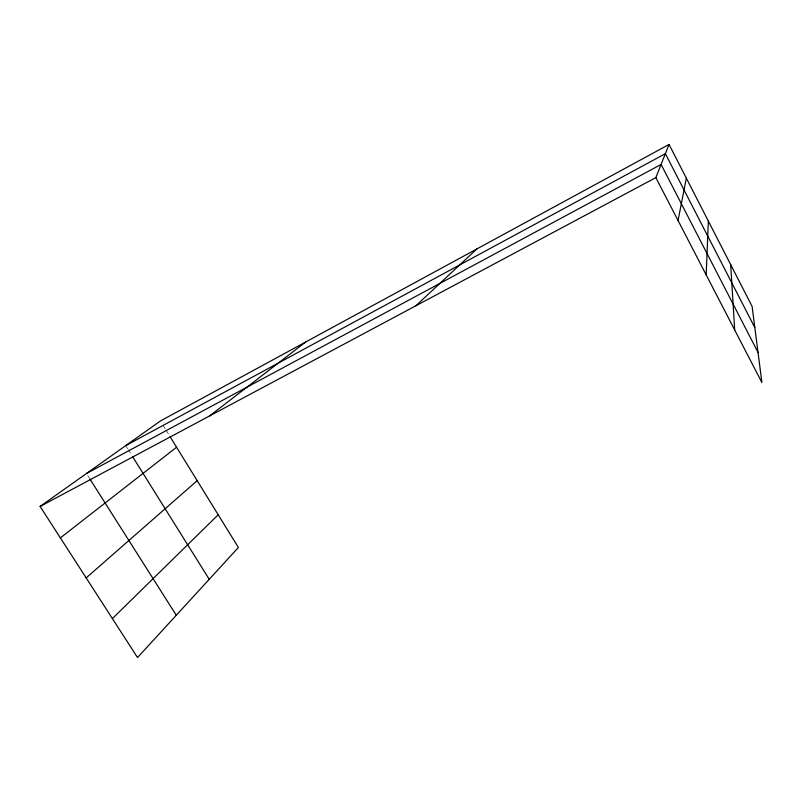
<?xml version="1.0" encoding="UTF-8"?>
<svg xmlns="http://www.w3.org/2000/svg" width="802" height="802" viewBox="0 0 802 802"><rect width="100%" height="100%" fill="white"/><g stroke="black" fill="none" stroke-linecap="round" stroke-linejoin="round"><path stroke-width="0.6" stroke-dasharray="4.01 3.01" d="M87.769 475.626L89.112 477.731M126.365 446.654L127.648 448.709M128.29 449.732L131.498 454.874M162.976 425.2L165.563 429.401M166.215 430.443L169.453 435.697"/><path stroke-width="1.2" d="M706.191 274.916L708.336 221.051M678.051 220.53L686.342 178.174M655.846 177.623L669.048 144.45L752.106 306.394L761.9 382.554L655.846 177.623L40.1 506.443L137.523 657.55L238.394 547.485L170.094 436.739M112.4 618.583L218.214 514.764M415.827 305.803L476.959 248.881M86.175 577.901L197.192 480.679M60.381 537.891L176.57 447.245M209.573 415.937L305.672 342.013M40.1 506.443L160.39 421L669.048 144.45M125.724 445.621L665.379 153.673L754.832 327.647M86.436 473.521L661.089 164.44L758.02 352.399M89.774 478.784L176.28 615.254M132.781 456.929L209.232 579.305M730.692 264.64L734.702 329.993"/></g></svg>
